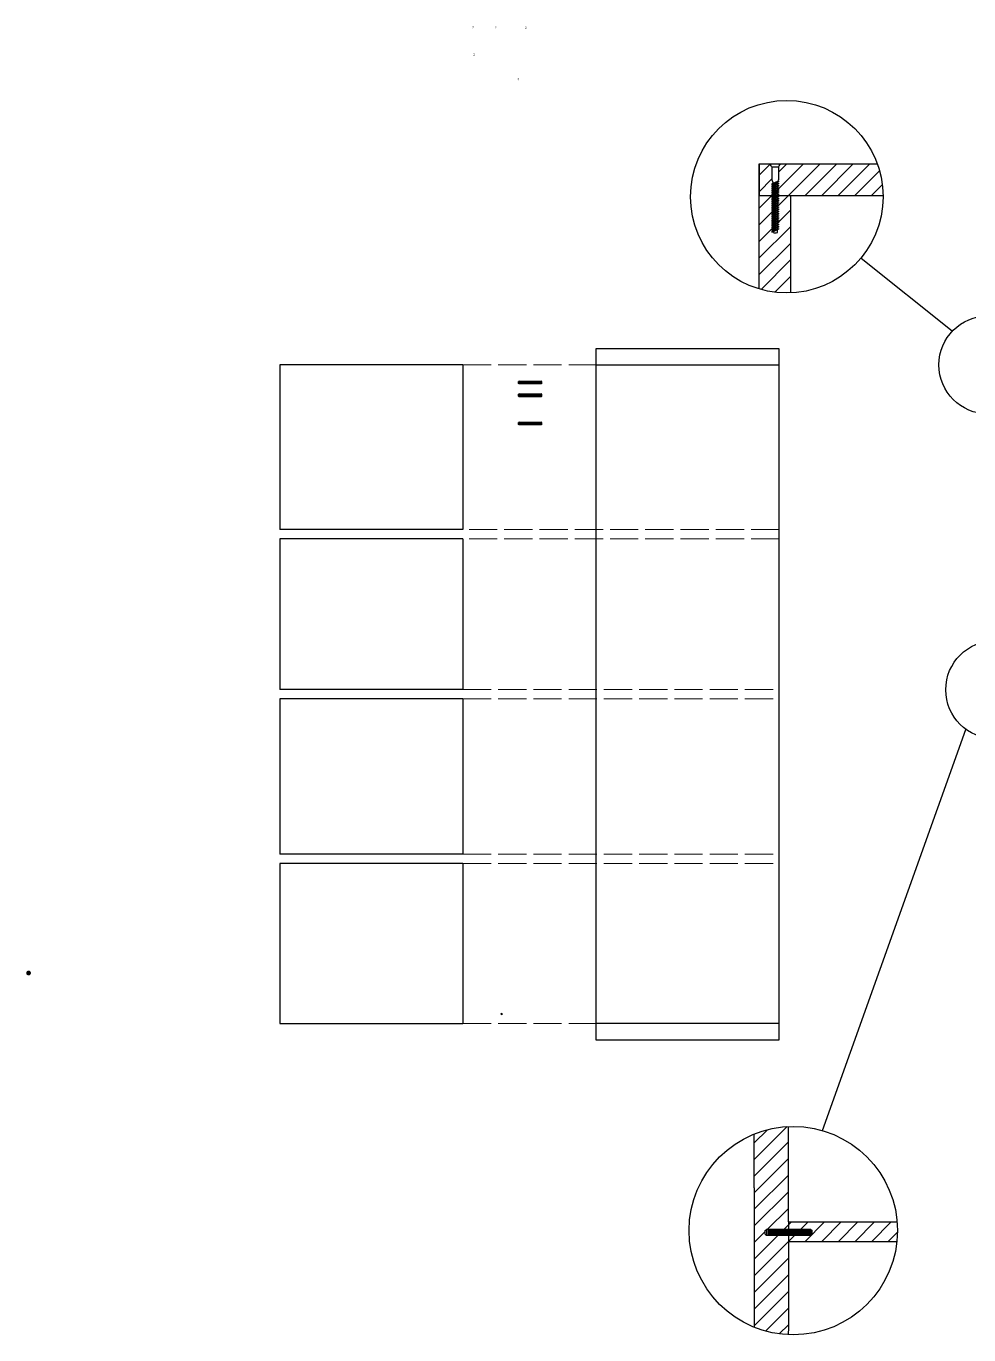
# Model space of a CAD drawing. Header units: inches. Extents: x -17664 to 660, y -8707 to 2166.
# Drawn here: x 44.3 to 244.9, y 193.8 to 472.2 of the extents above; entities that cross this region are included whole.
import ezdxf

# ---------------------------------------------------------------- set-up
doc = ezdxf.new("R2010")
doc.units = ezdxf.units.IN
doc.header["$MEASUREMENT"] = 0
doc.linetypes.add('ACAD_ISO02W100', pattern=[15, 12, -3])
doc.layers.add('Linee di proiezione', color=3, linetype='ACAD_ISO02W100', lineweight=13)
doc.layers.add('Livello 1', color=7, linetype='Continuous')
pattern_1 = [(45, (233.4036, 215.5107), (-1.767767, 1.767767), [])]
pattern_2 = [(45, (276.0468, 109.898), (-1.767767, 1.767767), [])]

msp = doc.modelspace()

# ---------------------------------------------------------------- hatches: boundary and pattern name
h = msp.add_hatch()
h.set_pattern_fill('ANSI31', scale=20)
h.set_pattern_definition(pattern_1)
edge = h.paths.add_edge_path()
edge.add_spline(control_points=[(203.03, 442.27), (202.98, 442.32), (202.82, 442.51), (202.7, 442.71), (202.61, 442.86)], knot_values=[0, 0, 0, 0, 1.095363, 3.625232, 3.625232, 3.625232, 3.625232], degree=3, periodic=0)
edge.add_line((202.61, 442.86), (200.28, 442.86))
edge.add_line((200.28, 442.86), (200.28, 436.13))
edge.add_line((200.28, 436.13), (203.03, 436.13))
edge.add_line((203.03, 436.13), (203.03, 436.35))
edge.add_line((203.03, 436.35), (203.28, 436.47))
edge.add_line((203.28, 436.47), (203.28, 436.74))
edge.add_line((203.28, 436.74), (203.03, 436.62))
edge.add_line((203.03, 436.62), (203.03, 436.81))
edge.add_line((203.03, 436.81), (203.28, 436.92))
edge.add_line((203.28, 436.92), (203.28, 437.18))
edge.add_line((203.28, 437.18), (203.03, 437.07))
edge.add_line((203.03, 437.07), (203.03, 437.25))
edge.add_line((203.03, 437.25), (203.28, 437.37))
edge.add_line((203.28, 437.37), (203.28, 437.64))
edge.add_line((203.28, 437.64), (203.03, 437.53))
edge.add_line((203.03, 437.53), (203.03, 437.72))
edge.add_line((203.03, 437.72), (203.28, 437.83))
edge.add_line((203.28, 437.83), (203.28, 438.1))
edge.add_line((203.28, 438.1), (203.03, 437.98))
edge.add_line((203.03, 437.98), (203.03, 438.17))
edge.add_line((203.03, 438.17), (203.28, 438.29))
edge.add_line((203.28, 438.29), (203.28, 438.57))
edge.add_line((203.28, 438.57), (203.03, 438.45))
edge.add_line((203.03, 438.45), (203.03, 438.64))
edge.add_line((203.03, 438.64), (203.28, 438.76))
edge.add_line((203.28, 438.76), (203.03, 439.51))
edge.add_line((203.03, 439.51), (203.03, 442.27))
h = msp.add_hatch()
h.set_pattern_fill('ANSI31', scale=20)
h.set_pattern_definition(pattern_1)
edge = h.paths.add_edge_path()
edge.add_line((225.43, 442.86), (204.84, 442.86))
edge.add_spline(control_points=[(204.84, 442.86), (204.76, 442.71), (204.63, 442.51), (204.47, 442.32), (204.43, 442.27)], knot_values=[0, 0, 0, 0, 2.529869, 3.625232, 3.625232, 3.625232, 3.625232], degree=3, periodic=0)
edge.add_line((204.43, 442.27), (204.43, 439.51))
edge.add_line((204.43, 439.51), (204.33, 439.23))
edge.add_line((204.33, 439.23), (204.43, 439.27))
edge.add_line((204.43, 439.27), (204.43, 439.08))
edge.add_line((204.43, 439.08), (204.26, 439.01))
edge.add_line((204.26, 439.01), (204.17, 438.76))
edge.add_line((204.17, 438.76), (204.17, 438.69))
edge.add_line((204.17, 438.69), (204.43, 438.8))
edge.add_line((204.43, 438.8), (204.43, 438.62))
edge.add_line((204.43, 438.62), (204.17, 438.5))
edge.add_line((204.17, 438.5), (204.17, 438.23))
edge.add_line((204.17, 438.23), (204.43, 438.35))
edge.add_line((204.43, 438.35), (204.43, 438.16))
edge.add_line((204.43, 438.16), (204.17, 438.05))
edge.add_line((204.17, 438.05), (204.17, 437.77))
edge.add_line((204.17, 437.77), (204.43, 437.88))
edge.add_line((204.43, 437.88), (204.43, 437.7))
edge.add_line((204.43, 437.7), (204.17, 437.58))
edge.add_line((204.17, 437.58), (204.17, 437.33))
edge.add_line((204.17, 437.33), (204.43, 437.44))
edge.add_line((204.43, 437.44), (204.43, 437.25))
edge.add_line((204.43, 437.25), (204.17, 437.14))
edge.add_line((204.17, 437.14), (204.17, 436.87))
edge.add_line((204.17, 436.87), (204.43, 436.98))
edge.add_line((204.43, 436.98), (204.43, 436.8))
edge.add_line((204.43, 436.8), (204.17, 436.68))
edge.add_line((204.17, 436.68), (204.17, 436.4))
edge.add_line((204.17, 436.4), (204.43, 436.52))
edge.add_line((204.43, 436.52), (204.43, 436.33))
edge.add_line((204.43, 436.33), (204.17, 436.21))
edge.add_line((204.17, 436.21), (204.17, 436.13))
edge.add_line((204.17, 436.13), (206.99, 436.13))
edge.add_line((206.99, 436.13), (226.65, 436.13))
edge.add_arc((206.18, 435.9), 20.48, 0.6263, 19.8597)
h = msp.add_hatch()
h.set_pattern_fill('ANSI31', scale=20)
h.set_pattern_definition(pattern_1)
h.paths.add_polyline_path([(206.99, 436.13), (204.17, 436.13), (204.17, 435.95), (204.43, 436.06), (204.43, 435.87), (204.17, 435.76), (204.17, 435.48), (204.43, 435.6), (204.43, 435.41), (204.17, 435.29), (204.17, 435.04), (204.43, 435.15), (204.43, 434.97), (204.17, 434.85), (204.17, 434.57), (204.43, 434.68), (204.43, 434.5), (204.17, 434.38), (204.17, 434.1), (204.43, 434.22), (204.43, 434.03), (204.17, 433.91), (204.17, 433.65), (204.43, 433.76), (204.43, 433.57), (204.17, 433.46), (204.17, 433.18), (204.43, 433.3), (204.43, 433.11), (204.17, 432.99), (204.17, 432.74), (204.43, 432.85), (204.43, 432.67), (204.17, 432.55), (204.17, 432.27), (204.43, 432.38), (204.43, 432.2), (204.17, 432.08), (204.17, 431.8), (204.43, 431.92), (204.43, 431.73), (204.17, 431.61), (204.17, 431.35), (204.43, 431.46), (204.43, 431.27), (204.17, 431.16), (204.17, 430.88), (204.43, 431), (204.43, 430.81), (204.17, 430.69), (204.17, 430.44), (204.43, 430.55), (204.43, 430.37), (204.17, 430.25), (204.17, 429.97), (204.43, 430.08), (204.43, 429.9), (204.17, 429.78), (204.17, 429.5), (204.43, 429.62), (204.43, 429.43), (204.17, 429.31), (204.17, 429.05), (204.43, 429.16), (204.43, 428.97), (204.17, 428.86), (204.17, 428.26, -0.133087), (203.28, 428.26), (203.28, 428.46), (203.03, 428.34), (203.03, 428.53), (203.28, 428.64), (203.28, 428.91), (203.03, 428.8), (203.03, 428.98), (203.28, 429.1), (203.28, 429.38), (203.03, 429.26), (203.03, 429.45), (203.28, 429.57), (203.28, 429.85), (203.03, 429.73), (203.03, 429.92), (203.28, 430.04), (203.28, 430.29), (203.03, 430.18), (203.03, 430.37), (203.28, 430.48), (203.28, 430.76), (203.03, 430.64), (203.03, 430.83), (203.28, 430.94), (203.28, 431.21), (203.03, 431.1), (203.03, 431.28), (203.28, 431.4), (203.28, 431.68), (203.03, 431.56), (203.03, 431.75), (203.28, 431.87), (203.28, 432.15), (203.03, 432.03), (203.03, 432.22), (203.28, 432.34), (203.28, 432.59), (203.03, 432.48), (203.03, 432.67), (203.28, 432.78), (203.28, 433.06), (203.03, 432.94), (203.03, 433.13), (203.28, 433.24), (203.28, 433.51), (203.03, 433.4), (203.03, 433.58), (203.28, 433.7), (203.28, 433.98), (203.03, 433.86), (203.03, 434.05), (203.28, 434.17), (203.28, 434.45), (203.03, 434.33), (203.03, 434.52), (203.28, 434.64), (203.28, 434.89), (203.03, 434.78), (203.03, 434.97), (203.28, 435.08), (203.28, 435.36), (203.03, 435.24), (203.03, 435.43), (203.28, 435.54), (203.28, 435.81), (203.03, 435.7), (203.03, 435.88), (203.28, 436), (203.28, 436.13), (200.27, 436.13), (200.27, 416.3, 0.083286), (206.99, 415.44)])
h = msp.add_hatch()
h.set_pattern_fill('ANSI31', scale=20)
h.set_pattern_definition(pattern_2)
h.paths.add_polyline_path([(206.54, 238.11, 0.084592), (199.26, 236.51), (199.26, 225.09), (199.26, 196.34), (199.26, 195.41, 0.083685), (206.46, 193.83), (206.54, 195.41), (206.54, 215), (201.9, 215), (201.6, 215.2), (201.6, 216), (201.9, 216.2), (206.54, 216.2), (206.54, 217.8)])
h = msp.add_hatch()
h.set_pattern_fill('ANSI31', scale=20)
h.set_pattern_definition(pattern_2)
h.paths.add_polyline_path([(229.66, 217.8), (206.54, 217.8), (206.54, 216.2), (211.33, 216.2), (211.6, 216), (211.6, 215.2), (211.33, 215), (206.54, 215), (206.54, 213.66), (229.61, 213.66, 0.026024), (229.73, 215.96, 0.020786)])
at = {"layer": 'Livello 1', "true_color": 0xffffff}
h = msp.add_hatch(color=7, dxfattribs=at)
h.dxf.hatch_style = 2
edge = h.paths.add_edge_path()
edge.add_spline(control_points=[(139.59, 471.69), (139.59, 471.69), (139.28, 471.69), (139.28, 471.69), (139.28, 471.69), (139.28, 471.75), (139.28, 471.75), (139.3, 471.77), (139.32, 471.79), (139.34, 471.81), (139.36, 471.83), (139.38, 471.85), (139.4, 471.86), (139.44, 471.9), (139.47, 471.93), (139.48, 471.96), (139.5, 471.98), (139.51, 472), (139.51, 472.03), (139.51, 472.05), (139.5, 472.07), (139.48, 472.08), (139.47, 472.1), (139.44, 472.11), (139.42, 472.11), (139.4, 472.11), (139.38, 472.1), (139.35, 472.1), (139.33, 472.09), (139.31, 472.08), (139.29, 472.06), (139.29, 472.06), (139.29, 472.06), (139.29, 472.06), (139.29, 472.06), (139.29, 472.13), (139.29, 472.13), (139.3, 472.14), (139.32, 472.14), (139.35, 472.15), (139.37, 472.16), (139.39, 472.16), (139.42, 472.16), (139.46, 472.16), (139.5, 472.15), (139.53, 472.12), (139.56, 472.1), (139.57, 472.07), (139.57, 472.03), (139.57, 472.01), (139.57, 472), (139.56, 471.98), (139.56, 471.97), (139.55, 471.95), (139.54, 471.94), (139.53, 471.93), (139.53, 471.91), (139.51, 471.9), (139.5, 471.89), (139.49, 471.88), (139.47, 471.86), (139.45, 471.84), (139.43, 471.82), (139.41, 471.8), (139.38, 471.78), (139.36, 471.76), (139.34, 471.74), (139.34, 471.74), (139.59, 471.74), (139.59, 471.74), (139.59, 471.74), (139.59, 471.69), (139.59, 471.69)], knot_values=[0, 0, 0, 0, 1, 1, 1, 2, 2, 2, 3, 3, 3, 4, 4, 4, 5, 5, 5, 6, 6, 6, 7, 7, 7, 8, 8, 8, 9, 9, 9, 10, 10, 10, 11, 11, 11, 12, 12, 12, 13, 13, 13, 14, 14, 14, 15, 15, 15, 16, 16, 16, 17, 17, 17, 18, 18, 18, 19, 19, 19, 20, 20, 20, 21, 21, 21, 22, 22, 22, 23, 23, 23, 24, 24, 24, 24], degree=3, periodic=0)
h = msp.add_hatch(color=7, dxfattribs=at)
h.dxf.hatch_style = 2
edge = h.paths.add_edge_path()
edge.add_spline(control_points=[(144.38, 471.74), (144.38, 471.74), (144.38, 471.69), (144.38, 471.69), (144.38, 471.69), (144.07, 471.69), (144.07, 471.69), (144.07, 471.69), (144.28, 471.94), (144.28, 471.94), (144.3, 471.97), (144.32, 472), (144.32, 472.03), (144.32, 472.08), (144.27, 472.12), (144.22, 472.12), (144.18, 472.12), (144.14, 472.08), (144.13, 472.03), (144.13, 472.03), (144.07, 472.03), (144.07, 472.03), (144.08, 472.12), (144.14, 472.17), (144.22, 472.17), (144.31, 472.17), (144.38, 472.11), (144.38, 472.03), (144.38, 472), (144.36, 471.96), (144.34, 471.93), (144.34, 471.93), (144.18, 471.74), (144.18, 471.74), (144.18, 471.74), (144.38, 471.74), (144.38, 471.74)], knot_values=[0, 0, 0, 0, 1, 1, 1, 2, 2, 2, 3, 3, 3, 4, 4, 4, 5, 5, 5, 6, 6, 6, 7, 7, 7, 8, 8, 8, 9, 9, 9, 10, 10, 10, 11, 11, 11, 12, 12, 12, 12], degree=3, periodic=0)
h = msp.add_hatch(color=7, dxfattribs=at)
h.dxf.hatch_style = 2
edge = h.paths.add_edge_path()
edge.add_spline(control_points=[(150.81, 471.71), (150.81, 471.71), (150.81, 471.66), (150.81, 471.66), (150.81, 471.66), (150.5, 471.66), (150.5, 471.66), (150.5, 471.66), (150.71, 471.91), (150.71, 471.91), (150.73, 471.94), (150.75, 471.97), (150.75, 472), (150.75, 472.05), (150.71, 472.09), (150.66, 472.09), (150.61, 472.09), (150.57, 472.05), (150.57, 472), (150.57, 472), (150.51, 472), (150.51, 472), (150.52, 472.09), (150.57, 472.14), (150.66, 472.14), (150.74, 472.14), (150.81, 472.08), (150.81, 472), (150.81, 471.97), (150.8, 471.93), (150.77, 471.9), (150.77, 471.9), (150.62, 471.71), (150.62, 471.71), (150.62, 471.71), (150.81, 471.71), (150.81, 471.71)], knot_values=[0, 0, 0, 0, 1, 1, 1, 2, 2, 2, 3, 3, 3, 4, 4, 4, 5, 5, 5, 6, 6, 6, 7, 7, 7, 8, 8, 8, 9, 9, 9, 10, 10, 10, 11, 11, 11, 12, 12, 12, 12], degree=3, periodic=0)
h = msp.add_hatch(color=7, dxfattribs=at)
h.dxf.hatch_style = 2
edge = h.paths.add_edge_path()
edge.add_spline(control_points=[(139.81, 465.98), (139.81, 465.98), (139.81, 465.93), (139.81, 465.93), (139.81, 465.93), (139.5, 465.93), (139.5, 465.93), (139.5, 465.93), (139.71, 466.18), (139.71, 466.18), (139.73, 466.21), (139.76, 466.24), (139.76, 466.27), (139.76, 466.32), (139.71, 466.36), (139.66, 466.36), (139.61, 466.36), (139.57, 466.32), (139.57, 466.27), (139.57, 466.27), (139.51, 466.27), (139.51, 466.27), (139.52, 466.36), (139.57, 466.41), (139.66, 466.41), (139.74, 466.41), (139.81, 466.35), (139.81, 466.27), (139.81, 466.24), (139.8, 466.2), (139.78, 466.17), (139.78, 466.17), (139.62, 465.98), (139.62, 465.98), (139.62, 465.98), (139.81, 465.98), (139.81, 465.98)], knot_values=[0, 0, 0, 0, 1, 1, 1, 2, 2, 2, 3, 3, 3, 4, 4, 4, 5, 5, 5, 6, 6, 6, 7, 7, 7, 8, 8, 8, 9, 9, 9, 10, 10, 10, 11, 11, 11, 12, 12, 12, 12], degree=3, periodic=0)
h = msp.add_hatch(color=7, dxfattribs=at)
h.dxf.hatch_style = 2
edge = h.paths.add_edge_path()
edge.add_spline(control_points=[(149.08, 460.9), (149.14, 460.91), (149.18, 460.87), (149.18, 460.81), (149.18, 460.76), (149.14, 460.72), (149.09, 460.72), (149.05, 460.72), (149, 460.75), (149, 460.79), (149, 460.79), (148.94, 460.79), (148.94, 460.79), (148.94, 460.72), (149.01, 460.67), (149.09, 460.67), (149.17, 460.67), (149.24, 460.72), (149.24, 460.81), (149.24, 460.86), (149.22, 460.91), (149.17, 460.93), (149.21, 460.95), (149.23, 460.99), (149.23, 461.04), (149.23, 461.12), (149.17, 461.16), (149.09, 461.16), (149.02, 461.16), (148.97, 461.12), (148.95, 461.04), (148.95, 461.04), (149.01, 461.04), (149.01, 461.04), (149.02, 461.09), (149.05, 461.11), (149.09, 461.11), (149.14, 461.11), (149.18, 461.08), (149.18, 461.03), (149.18, 460.97), (149.13, 460.95), (149.08, 460.95), (149.08, 460.95), (149.08, 460.9), (149.08, 460.9)], knot_values=[0, 0, 0, 0, 1, 1, 1, 2, 2, 2, 3, 3, 3, 4, 4, 4, 5, 5, 5, 6, 6, 6, 7, 7, 7, 8, 8, 8, 9, 9, 9, 10, 10, 10, 11, 11, 11, 12, 12, 12, 13, 13, 13, 14, 14, 14, 15, 15, 15, 15], degree=3, periodic=0)
h = msp.add_hatch(color=7, dxfattribs=at)
h.dxf.hatch_style = 2
edge = h.paths.add_edge_path()
edge.add_spline(control_points=[(44.85, 271.28), (45.13, 271.28), (45.36, 271.05), (45.36, 270.76), (45.36, 270.48), (45.13, 270.25), (44.85, 270.25), (44.57, 270.25), (44.34, 270.48), (44.34, 270.76), (44.34, 271.05), (44.57, 271.28), (44.85, 271.28)], knot_values=[0, 0, 0, 0, 0.352778, 0.352778, 0.352778, 0.705556, 0.705556, 0.705556, 1.058333, 1.058333, 1.058333, 1.411111, 1.411111, 1.411111, 1.411111], degree=3, periodic=0)
edge.add_line((44.85, 271.28), (44.85, 271.28))
h = msp.add_hatch(color=7, dxfattribs=at)
h.dxf.hatch_style = 2
edge = h.paths.add_edge_path()
edge.add_spline(control_points=[(145.25, 262.08), (145.23, 261.94), (145.33, 261.81), (145.47, 261.78), (145.61, 261.76), (145.74, 261.86), (145.77, 262.01), (145.79, 262.15), (145.69, 262.28), (145.54, 262.3), (145.4, 262.32), (145.27, 262.22), (145.25, 262.08)], knot_values=[0, 0, 0, 0, 0.352778, 0.352778, 0.352778, 0.705556, 0.705556, 0.705556, 1.058333, 1.058333, 1.058333, 1.411111, 1.411111, 1.411111, 1.411111], degree=3, periodic=0)
edge.add_line((145.25, 262.08), (145.25, 262.08))

# ---------------------------------------------------------------- linework, layer by layer
at = {"color": 7}
for p, q in [((200.27, 442.86), (200.27, 416.3)), ((200.28, 442.86), (225.42, 442.86)), ((200.28, 442.86), (200.28, 436.13)), ((200.28, 436.13), (203.28, 436.13)), ((200.28, 436.13), (203.28, 436.13)), ((204.17, 436.13), (206.99, 436.13)), ((204.17, 436.13), (226.65, 436.13)), ((206.99, 436.13), (206.99, 415.44)), ((241.39, 407.27), (222.02, 422.73)), ((204.58, 403.56), (165.58, 403.56)), ((165.58, 403.56), (165.58, 256.56)), ((204.58, 256.56), (204.58, 403.56)), ((213.8, 237.24), (244.31, 322.57)), ((165.58, 256.56), (204.58, 256.56)), ((206.54, 217.8), (206.54, 238.11)), ((199.26, 225.09), (199.26, 236.51)), ((199.26, 225.09), (199.26, 196.34)), ((206.54, 217.8), (206.54, 216.2)), ((206.54, 217.8), (229.66, 217.8)), ((206.54, 215), (206.54, 195.41)), ((206.54, 213.66), (229.61, 213.66)), ((199.26, 196.34), (199.26, 195.41)), ((206.54, 195.41), (206.46, 193.83))]:
    msp.add_line(p, q, dxfattribs=at)
at = {"color": 2}
for p, q in [((202.59, 442.89), (204.86, 442.89)), ((203.03, 442.27), (203.03, 439.51)), ((203.03, 442.27), (204.43, 442.27)), ((204.43, 442.27), (204.43, 439.51)), ((203.03, 439.51), (203.28, 438.76)), ((203.03, 438.64), (204.43, 439.27)), ((203.03, 438.45), (204.43, 439.08)), ((203.03, 438.17), (204.43, 438.8)), ((203.03, 438.64), (203.03, 438.64)), ((203.03, 438.64), (203.03, 438.45)), ((203.03, 437.98), (204.43, 438.62)), ((203.03, 437.72), (204.43, 438.35)), ((203.03, 438.17), (203.03, 437.98)), ((203.03, 437.53), (204.43, 438.16)), ((203.03, 437.25), (204.43, 437.89)), ((203.03, 437.72), (203.03, 437.53)), ((203.03, 437.07), (204.43, 437.7)), ((203.03, 436.81), (204.43, 437.44)), ((203.03, 437.25), (203.03, 437.07)), ((203.03, 436.62), (204.43, 437.25)), ((203.28, 438.57), (203.28, 438.29)), ((203.28, 437.83), (203.28, 438.1)), ((203.28, 437.37), (203.28, 437.64)), ((203.28, 436.92), (203.28, 437.18)), ((203.7, 438.76), (204.17, 438.76)), ((204.17, 438.76), (204.26, 439.01)), ((204.17, 438.76), (204.17, 438.69)), ((204.17, 438.5), (204.17, 438.23)), ((204.17, 438.05), (204.17, 437.77)), ((204.17, 437.58), (204.17, 437.33)), ((204.17, 437.14), (204.17, 436.87)), ((204.33, 439.23), (204.43, 439.51)), ((204.43, 439.27), (204.43, 439.08)), ((204.43, 438.8), (204.43, 438.62)), ((204.43, 438.35), (204.43, 438.16)), ((204.43, 437.88), (204.43, 437.7)), ((204.43, 437.44), (204.43, 437.25)), ((203.03, 436.35), (204.43, 436.98)), ((203.03, 436.81), (203.03, 436.62)), ((203.03, 436.16), (204.43, 436.8)), ((203.03, 435.88), (204.43, 436.52)), ((203.03, 436.35), (203.03, 436.16)), ((203.03, 435.7), (204.43, 436.33)), ((203.03, 435.43), (204.43, 436.06)), ((203.03, 435.88), (203.03, 435.7)), ((203.03, 435.24), (204.43, 435.87)), ((203.03, 434.97), (204.43, 435.6)), ((203.03, 435.43), (203.03, 435.24)), ((203.03, 434.78), (204.43, 435.41)), ((203.03, 434.52), (204.43, 435.15)), ((203.03, 434.97), (203.03, 434.78)), ((203.03, 434.33), (204.43, 434.97)), ((203.03, 434.05), (204.43, 434.68)), ((203.03, 434.52), (203.03, 434.33)), ((203.03, 433.86), (204.43, 434.5)), ((203.28, 436.47), (203.28, 436.74)), ((203.28, 436), (203.28, 436.28)), ((203.28, 435.54), (203.28, 435.81)), ((203.28, 435.08), (203.28, 435.36)), ((203.28, 434.64), (203.28, 434.89)), ((203.28, 434.17), (203.28, 434.45)), ((204.17, 436.68), (204.17, 436.4)), ((204.17, 436.21), (204.17, 435.95)), ((204.17, 435.76), (204.17, 435.48)), ((204.17, 435.29), (204.17, 435.04)), ((204.17, 434.85), (204.17, 434.57)), ((204.17, 434.38), (204.17, 434.1)), ((204.43, 436.98), (204.43, 436.8)), ((204.43, 436.52), (204.43, 436.33)), ((204.43, 436.06), (204.43, 435.87)), ((204.43, 435.6), (204.43, 435.41)), ((204.43, 435.15), (204.43, 434.97)), ((204.43, 434.68), (204.43, 434.5)), ((203.03, 433.58), (204.43, 434.22)), ((203.03, 434.05), (203.03, 433.86)), ((203.03, 433.4), (204.43, 434.03)), ((203.03, 433.13), (204.43, 433.76)), ((203.03, 433.58), (203.03, 433.4)), ((203.03, 432.94), (204.43, 433.57)), ((203.03, 432.67), (204.43, 433.3)), ((203.03, 433.13), (203.03, 432.94)), ((203.03, 432.48), (204.43, 433.11)), ((203.03, 432.22), (204.43, 432.85)), ((203.03, 432.67), (203.03, 432.48)), ((203.03, 432.03), (204.43, 432.67)), ((203.03, 431.75), (204.43, 432.38)), ((203.03, 432.22), (203.03, 432.03)), ((203.03, 431.56), (204.43, 432.2)), ((203.03, 431.28), (204.43, 431.92)), ((203.03, 431.75), (203.03, 431.56)), ((203.03, 431.1), (204.43, 431.73)), ((203.28, 433.7), (203.28, 433.98)), ((203.28, 433.24), (203.28, 433.51)), ((203.28, 432.78), (203.28, 433.06)), ((203.28, 432.34), (203.28, 432.59)), ((203.28, 431.87), (203.28, 432.15)), ((203.28, 431.4), (203.28, 431.68)), ((204.17, 433.91), (204.17, 433.65)), ((204.17, 433.46), (204.17, 433.18)), ((204.17, 432.99), (204.17, 432.74)), ((204.17, 432.55), (204.17, 432.27)), ((204.17, 432.08), (204.17, 431.8)), ((204.17, 431.61), (204.17, 431.35)), ((204.43, 434.22), (204.43, 434.03)), ((204.43, 433.76), (204.43, 433.57)), ((204.43, 433.3), (204.43, 433.11)), ((204.43, 432.85), (204.43, 432.67)), ((204.43, 432.38), (204.43, 432.2)), ((204.43, 431.92), (204.43, 431.73)), ((203.03, 430.83), (204.43, 431.46)), ((203.03, 431.28), (203.03, 431.1)), ((203.03, 430.64), (204.43, 431.27)), ((203.03, 430.37), (204.43, 431)), ((203.03, 430.83), (203.03, 430.64)), ((203.03, 430.18), (204.43, 430.81)), ((203.03, 429.92), (204.43, 430.55)), ((203.03, 430.37), (203.03, 430.18)), ((203.03, 429.73), (204.43, 430.37)), ((203.03, 429.45), (204.43, 430.08)), ((203.03, 429.92), (203.03, 429.73)), ((203.03, 429.26), (204.43, 429.9)), ((203.03, 428.98), (204.43, 429.62)), ((203.03, 429.45), (203.03, 429.26)), ((203.03, 428.8), (204.43, 429.43)), ((203.03, 428.53), (204.43, 429.16)), ((203.03, 428.98), (203.03, 428.8)), ((203.03, 428.34), (204.43, 428.97)), ((203.28, 430.94), (203.28, 431.21)), ((203.28, 430.48), (203.28, 430.76)), ((203.28, 430.04), (203.28, 430.29)), ((203.28, 429.57), (203.28, 429.85)), ((203.28, 429.1), (203.28, 429.38)), ((203.28, 428.64), (203.28, 428.91)), ((204.17, 431.16), (204.17, 430.88)), ((204.17, 430.69), (204.17, 430.44)), ((204.17, 430.25), (204.17, 429.97)), ((204.17, 429.78), (204.17, 429.5)), ((204.17, 429.31), (204.17, 429.05)), ((204.17, 428.86), (204.17, 428.26)), ((204.43, 431.46), (204.43, 431.27)), ((204.43, 431), (204.43, 430.81)), ((204.43, 430.55), (204.43, 430.37)), ((204.43, 430.08), (204.43, 429.9)), ((204.43, 429.62), (204.43, 429.43)), ((204.43, 429.16), (204.43, 428.97)), ((203.03, 428.53), (203.03, 428.34)), ((203.28, 428.26), (203.28, 428.46))]:
    msp.add_line(p, q, dxfattribs=at)
for p, q in [((137.28, 400.13), (98.28, 400.13)), ((98.28, 400.13), (98.28, 365.11)), ((137.28, 400.13), (137.28, 365.11)), ((165.58, 400.13), (204.58, 400.13)), ((137.28, 365.11), (98.28, 365.11)), ((137.28, 363.11), (98.28, 363.11)), ((98.28, 363.11), (98.28, 331.08)), ((137.28, 363.11), (137.28, 331.08)), ((137.28, 331.08), (98.28, 331.08)), ((137.28, 329.08), (98.28, 329.08)), ((98.28, 329.08), (98.28, 296.05)), ((137.28, 329.08), (137.28, 296.05)), ((137.28, 296.05), (98.28, 296.05)), ((137.28, 294.05), (98.28, 294.05)), ((98.28, 294.05), (98.28, 260.02)), ((137.28, 294.05), (137.28, 260.02)), ((98.28, 260.02), (137.28, 260.02)), ((204.58, 260.02), (165.58, 260.02))]:
    msp.add_line(p, q)
at = {"color": 1}
for p, q in [((149.21, 396.67), (149.08, 396.57)), ((149.08, 396.16), (149.08, 396.57)), ((149.21, 396.07), (149.08, 396.16)), ((149.21, 396.67), (149.21, 396.07)), ((149.21, 396.67), (153.93, 396.67)), ((153.93, 396.07), (149.21, 396.07)), ((149.31, 396.57), (153.82, 396.57)), ((149.31, 396.43), (153.82, 396.43)), ((149.31, 396.3), (153.82, 396.3)), ((149.31, 396.16), (153.82, 396.16)), ((154.08, 396.57), (153.93, 396.67)), ((153.93, 396.67), (153.93, 396.07)), ((154.08, 396.16), (153.93, 396.07)), ((154.08, 396.16), (154.08, 396.57)), ((149.21, 393.96), (149.08, 393.86)), ((149.08, 393.46), (149.08, 393.86)), ((149.21, 393.36), (149.08, 393.46)), ((149.21, 393.96), (149.21, 393.36)), ((149.21, 393.96), (153.93, 393.96)), ((153.93, 393.36), (149.21, 393.36)), ((149.31, 393.86), (153.82, 393.86)), ((149.31, 393.72), (153.82, 393.72)), ((149.31, 393.59), (153.82, 393.59)), ((149.31, 393.46), (153.82, 393.46)), ((154.08, 393.86), (153.93, 393.96)), ((153.93, 393.96), (153.93, 393.36)), ((154.08, 393.46), (153.93, 393.36)), ((154.08, 393.46), (154.08, 393.86)), ((149.21, 387.96), (149.08, 387.86)), ((149.08, 387.45), (149.08, 387.86)), ((149.21, 387.36), (149.08, 387.45)), ((149.21, 387.96), (149.21, 387.36)), ((149.21, 387.96), (153.93, 387.96)), ((153.93, 387.36), (149.21, 387.36)), ((149.31, 387.86), (153.82, 387.86)), ((149.31, 387.72), (153.82, 387.72)), ((149.31, 387.59), (153.82, 387.59)), ((149.31, 387.45), (153.82, 387.45)), ((154.08, 387.86), (153.93, 387.96)), ((153.93, 387.96), (153.93, 387.36)), ((154.08, 387.45), (153.93, 387.36)), ((154.08, 387.45), (154.08, 387.86)), ((201.6, 216), (201.9, 216.2)), ((201.6, 215.2), (201.6, 216)), ((201.6, 215.2), (201.9, 215)), ((211.33, 216.2), (201.9, 216.2)), ((201.9, 216.2), (201.9, 215)), ((201.9, 215), (211.33, 215)), ((211.14, 216), (202.12, 216)), ((211.14, 215.73), (202.12, 215.73)), ((211.14, 215.46), (202.12, 215.46)), ((211.14, 215.2), (202.12, 215.2)), ((211.33, 216.2), (211.6, 216)), ((211.33, 216.2), (211.33, 215)), ((211.33, 215), (211.6, 215.2)), ((211.6, 215.2), (211.6, 216))]:
    msp.add_line(p, q, dxfattribs=at)
at = {"color": 7}
for centre, radius in [((206.18, 435.9), 20.48), ((248.97, 400.13), 10.43), ((250.44, 331.02), 10.43), ((207.57, 215.96), 22.17)]:
    msp.add_circle(centre, radius, dxfattribs=at)
at = {"color": 2}
msp.add_arc((203.73, 429.9), 1.7, 254.8385, 285.1615, dxfattribs=at)
for points in [[(203.03, 442.27), (202.89, 442.44), (202.59, 442.89)], [(204.43, 442.27), (204.56, 442.44), (204.86, 442.89)]]:
    msp.add_spline(points, degree=3, dxfattribs=at)
at = {"layer": 'Linee di proiezione', "linetype": 'ACAD_ISO02W100', "ltscale": 0.5}
for p, q in [((137.28, 400.13), (165.58, 400.13)), ((204.58, 365.11), (137.28, 365.11)), ((204.58, 363.11), (137.28, 363.11)), ((137.28, 331.08), (204.58, 331.08)), ((137.28, 329.08), (204.58, 329.08)), ((137.28, 296.05), (204.58, 296.05)), ((137.28, 294.05), (204.58, 294.05)), ((137.28, 260.02), (165.58, 260.02))]:
    msp.add_line(p, q, dxfattribs=at)

doc.saveas('drawing.dxf')
